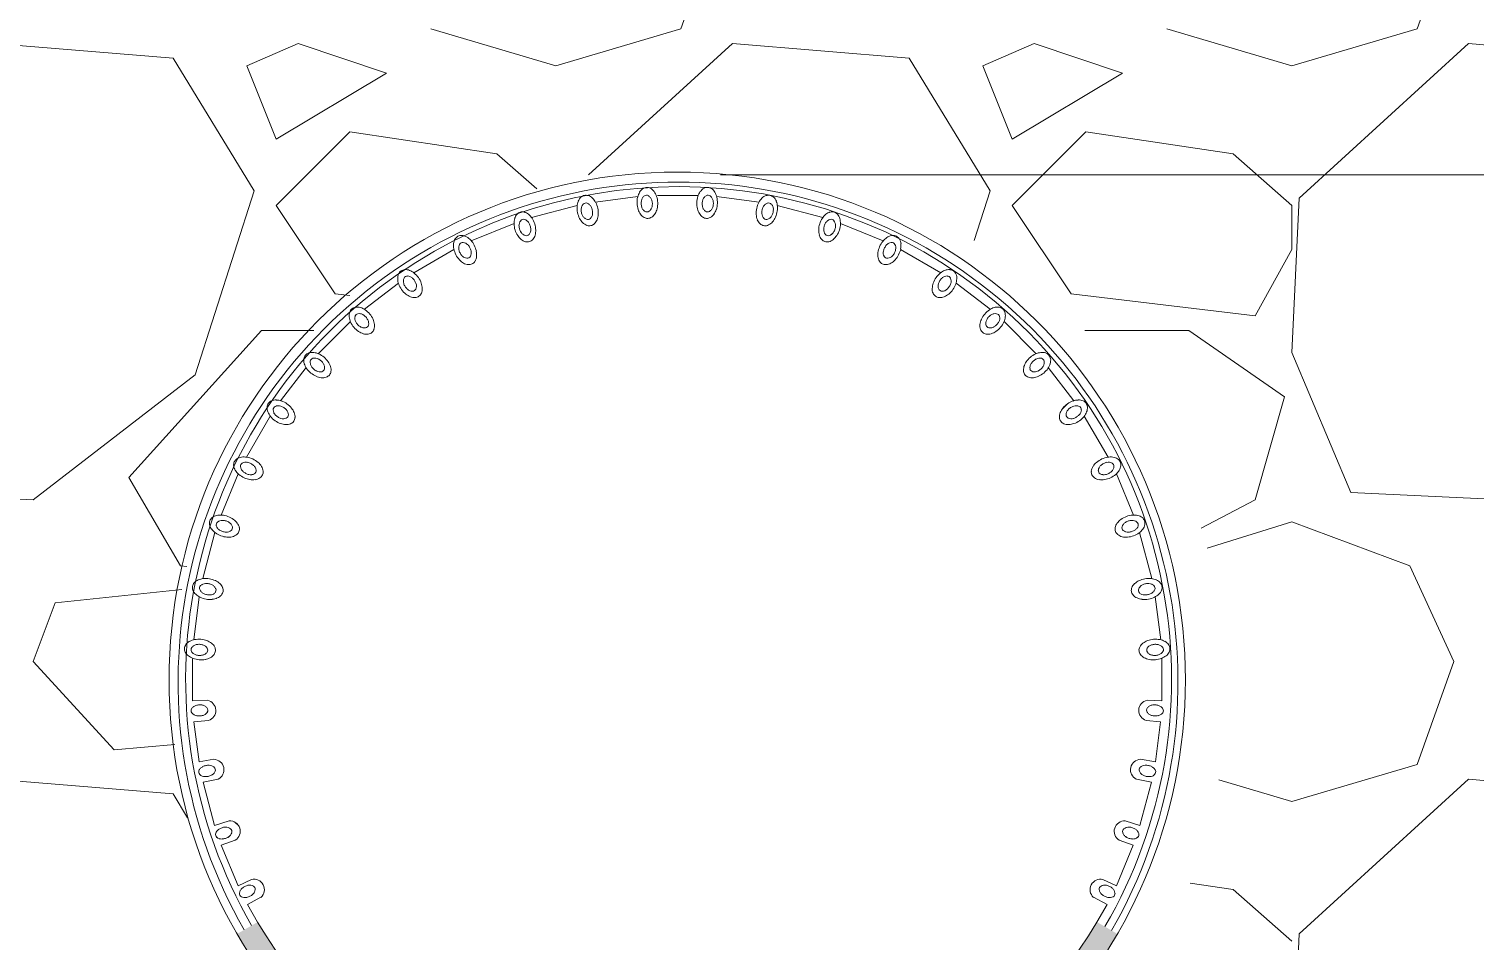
# Model space of a CAD drawing. Header units: millimetres. Extents: x 4229 to 8429, y -1187 to 1783.
# Drawn here: x 6084.1 to 6208.5, y 318.3 to 396.8 of the extents above; entities that cross this region are included whole.
import ezdxf

# ---------------------------------------------------------------- set-up
doc = ezdxf.new("R2010")
doc.units = ezdxf.units.MM

msp = doc.modelspace()

# ---------------------------------------------------------------- hatches: boundary and pattern name
at = {"lineweight": 5}
h = msp.add_hatch(color=256, dxfattribs=at)
h.dxf.hatch_style = 1
h.paths.add_polyline_path([(6103.78, 319.92), (6102.02, 318.9, 0.267949), (6139.88, 297.04), (6139.88, 299.42, -0.264068)])
h.paths.add_polyline_path([(6177.75, 318.9), (6175.99, 319.92, -0.264068), (6139.88, 299.42), (6139.88, 297.04, 0.267949)])

# ---------------------------------------------------------------- linework, layer by layer
at = {"linetype": 'Continuous', "lineweight": 5}
for p, q in [((6140.2, 396.81), (6143.37, 405.67)), ((6203.53, 396.81), (6206.7, 405.67)), ((6118.67, 396.81), (6129.44, 393.64)), ((6129.44, 393.64), (6140.2, 396.81)), ((6182, 396.81), (6192.77, 393.64)), ((6192.77, 393.64), (6203.53, 396.81)), ((6096.51, 394.28), (6081.31, 395.54)), ((6107.27, 395.54), (6102.84, 393.64)), ((6114.87, 393.01), (6107.27, 395.54)), ((6144.64, 395.54), (6132.26, 384.24)), ((6159.84, 394.28), (6144.64, 395.54)), ((6170.6, 395.54), (6166.17, 393.64)), ((6178.2, 393.01), (6170.6, 395.54)), ((6207.97, 395.54), (6193.4, 382.24)), ((6223.17, 394.28), (6207.97, 395.54)), ((6103.47, 382.88), (6096.51, 394.28)), ((6102.84, 393.64), (6105.37, 387.31)), ((6166.8, 382.88), (6159.84, 394.28)), ((6166.17, 393.64), (6168.7, 387.31)), ((6105.37, 387.31), (6114.87, 393.01)), ((6168.7, 387.31), (6178.2, 393.01)), ((6111.71, 387.94), (6105.37, 381.61)), ((6124.37, 386.04), (6111.71, 387.94)), ((6175.04, 387.94), (6168.7, 381.61)), ((6187.7, 386.04), (6175.04, 387.94)), ((6127.8, 383.04), (6124.37, 386.04)), ((6192.77, 381.61), (6187.7, 386.04)), ((6098.41, 367.04), (6103.47, 382.88)), ((6165.43, 378.6), (6166.8, 382.88)), ((6193.4, 382.24), (6192.77, 368.94)), ((6105.37, 381.61), (6110.44, 374.01)), ((6168.7, 381.61), (6173.77, 374.01)), ((6192.77, 377.81), (6192.77, 381.61)), ((6189.6, 372.11), (6192.77, 377.81)), ((6110.44, 374.01), (6111.71, 373.86)), ((6173.77, 374.01), (6189.6, 372.11)), ((6092.71, 358.18), (6104.11, 370.84)), ((6104.11, 370.84), (6108.62, 370.84)), ((6174.94, 370.84), (6183.9, 370.84)), ((6183.9, 370.84), (6192.13, 365.14)), ((6192.77, 368.94), (6197.83, 356.91)), ((6084.47, 356.28), (6098.41, 367.04)), ((6192.13, 365.14), (6189.6, 356.28)), ((6097.14, 350.58), (6092.71, 358.18)), ((6071.18, 356.91), (6084.47, 356.28)), ((6189.6, 356.28), (6184.95, 353.84)), ((6197.83, 356.91), (6211.13, 356.28)), ((6185.47, 352.1), (6192.77, 354.38)), ((6192.77, 354.38), (6202.9, 350.58)), ((6097.68, 350.54), (6097.14, 350.58)), ((6202.9, 350.58), (6206.7, 342.35)), ((6097.25, 348.56), (6086.37, 347.41)), ((6084.47, 342.35), (6086.37, 347.41)), ((6091.44, 334.75), (6084.47, 342.35)), ((6203.53, 333.48), (6206.7, 342.35)), ((6096.65, 335.2), (6091.44, 334.75)), ((6192.77, 330.31), (6203.53, 333.48)), ((6096.51, 330.95), (6081.31, 332.21)), ((6207.97, 332.21), (6193.4, 318.91)), ((6223.17, 330.95), (6207.97, 332.21)), ((6186.49, 332.16), (6192.77, 330.31)), ((6097.76, 328.9), (6096.51, 330.95)), ((6187.7, 322.71), (6184, 323.27)), ((6192.77, 318.28), (6187.7, 322.71)), ((6193.4, 318.91), (6192.77, 305.61))]:
    msp.add_line(p, q, dxfattribs=at)
at = {"lineweight": 5}
for p, q in [((6143.61, 384.25), (6363.91, 384.25)), ((6136.49, 382.39), (6132.84, 381.9)), ((6138.17, 382.46), (6141.68, 382.46)), ((6143.27, 382.39), (6146.92, 381.9)), ((6131.27, 381.6), (6127.35, 380.58)), ((6148.49, 381.6), (6152.41, 380.58)), ((6125.84, 380.07), (6122.16, 378.56)), ((6153.92, 380.07), (6157.6, 378.56)), ((6120.67, 377.81), (6117.22, 375.81)), ((6159.09, 377.81), (6162.55, 375.81)), ((6115.89, 374.92), (6112.97, 372.67)), ((6163.87, 374.92), (6166.8, 372.67)), ((6111.77, 371.61), (6109, 368.85)), ((6168, 371.61), (6170.76, 368.85)), ((6107.96, 367.65), (6105.76, 364.8)), ((6171.8, 367.65), (6174, 364.8)), ((6104.87, 363.48), (6102.81, 359.94)), ((6172.98, 364.05), (6173.47, 364.54)), ((6173.04, 364.11), (6173.03, 364.12)), ((6173.39, 364.46), (6173.38, 364.47)), ((6174.9, 363.48), (6176.96, 359.94)), ((6102.11, 358.51), (6100.63, 354.96)), ((6177.66, 358.51), (6179.13, 354.96)), ((6100.11, 353.45), (6099.07, 349.49)), ((6179.65, 353.45), (6180.7, 349.49)), ((6098.76, 347.92), (6098.28, 344.22)), ((6181, 347.92), (6181.48, 344.22)), ((6098.19, 342.58), (6098.19, 338.95)), ((6181.58, 342.63), (6181.58, 338.95)), ((6098.19, 338.95), (6099.47, 339.01)), ((6181.58, 338.95), (6180.3, 339.01)), ((6098.3, 337.15), (6099.54, 337.26)), ((6181.46, 337.15), (6180.22, 337.26)), ((6098.75, 333.72), (6098.3, 337.15)), ((6181.02, 333.72), (6181.46, 337.15)), ((6098.75, 333.72), (6100.02, 333.94)), ((6181.02, 333.72), (6179.75, 333.94)), ((6099.09, 331.95), (6100.39, 332.23)), ((6180.67, 331.95), (6179.38, 332.23)), ((6100.07, 328.23), (6099.09, 331.95)), ((6179.69, 328.23), (6180.67, 331.95)), ((6100.07, 328.23), (6101.34, 328.63)), ((6102.15, 328.2), (6101.86, 328.5)), ((6179.69, 328.23), (6178.42, 328.63)), ((6100.65, 326.53), (6101.86, 326.97)), ((6102.1, 323.05), (6100.65, 326.53)), ((6177.67, 323.05), (6179.11, 326.53)), ((6179.11, 326.53), (6177.9, 326.97)), ((6102.1, 323.05), (6103.26, 323.59)), ((6177.67, 323.05), (6176.5, 323.59)), ((6102.9, 321.43), (6104.07, 322.05)), ((6103.78, 319.92), (6102.9, 321.43)), ((6176.87, 321.43), (6175.69, 322.05)), ((6175.99, 319.92), (6176.87, 321.43))]:
    msp.add_line(p, q, dxfattribs=at)
at = {"linetype": 'Continuous', "lineweight": 5}
msp.add_circle((6139.88, 340.76), 43.72, dxfattribs=at)
for centre, radius, start, end in [((6139.95, 340.61), 43.01, 330.1305, 209.7835), ((6140, 340.82), 42.41, 329.8617, 209.9828), ((6098.09, 343.44), 0.603, 143.1297, 175.0416), ((6098.09, 343.44), 0.603, 175.0416, 206.9535), ((6098.42, 343.2), 1.02, 118.6716, 143.1297), ((6098.62, 342.83), 1.43, 100.4453, 118.6716), ((6098.73, 342.27), 2, 85.0416, 100.4453), ((6098.73, 342.27), 2, 69.6379, 85.0416), ((6098.92, 342.81), 1.43, 51.4116, 69.6379), ((6099.18, 343.13), 1.02, 26.9535, 51.4116), ((6099.55, 343.32), 0.603, 355.0416, 26.9535), ((6098.46, 343.63), 1.02, 206.9535, 231.4116), ((6098.72, 343.96), 1.43, 231.4116, 249.6379), ((6098.92, 344.49), 2, 249.6379, 265.0416), ((6098.92, 344.49), 2, 265.0416, 280.4453), ((6099.02, 343.93), 1.43, 280.4453, 298.6716), ((6099.22, 343.57), 1.02, 298.6716, 323.1297), ((6099.55, 343.32), 0.603, 323.1297, 355.0416)]:
    msp.add_arc(centre, radius, start, end, dxfattribs=at)
at = {"lineweight": 5}
for centre, radius, start, end in [((6132.69, 381.44), 1.43, 158.4821, 176.7084), ((6132.31, 381.6), 1.02, 134.024, 158.4821), ((6132.02, 381.89), 0.603, 102.1121, 134.024), ((6132.02, 381.89), 0.603, 70.2002, 102.1121), ((6131.88, 381.51), 1.02, 45.7421, 70.2002), ((6131.59, 381.21), 1.43, 27.5158, 45.7421), ((6138.42, 381.87), 2, 166.8671, 182.2709), ((6137.87, 382), 1.43, 148.6408, 166.8671), ((6137.51, 382.22), 1.02, 124.1827, 148.6408), ((6137.86, 381.8), 1.08, 166.9448, 182.3485), ((6137.56, 381.87), 0.773, 148.7185, 166.9448), ((6137.37, 381.98), 0.548, 124.2604, 148.7185), ((6137.28, 382.56), 0.603, 92.2709, 124.1827), ((6137.24, 382.17), 0.326, 92.3485, 124.2604), ((6137.24, 382.17), 0.326, 60.4366, 92.3485), ((6137.28, 382.56), 0.603, 60.359, 92.2709), ((6137.13, 381.97), 0.548, 35.9786, 60.4366), ((6136.95, 381.84), 0.773, 17.7522, 35.9786), ((6137.08, 382.2), 1.02, 35.9009, 60.359), ((6136.66, 381.75), 1.08, 2.3485, 17.7522), ((6136.74, 381.96), 1.43, 17.6746, 35.9009), ((6136.2, 381.78), 2, 2.2709, 17.6746), ((6143.56, 381.78), 2, 162.3254, 177.7291), ((6143.02, 381.96), 1.43, 144.0991, 162.3254), ((6142.69, 382.2), 1.02, 119.641, 144.0991), ((6143.11, 381.75), 1.08, 162.2478, 177.6515), ((6142.81, 381.84), 0.773, 144.0214, 162.2478), ((6142.48, 382.56), 0.603, 87.7291, 119.641), ((6142.63, 381.97), 0.548, 119.5634, 144.0214), ((6142.52, 382.17), 0.326, 87.6515, 119.5634), ((6142.48, 382.56), 0.603, 55.8173, 87.7291), ((6142.52, 382.17), 0.326, 55.7396, 87.6515), ((6142.4, 381.98), 0.548, 31.2815, 55.7396), ((6142.25, 382.22), 1.02, 31.3592, 55.8173), ((6142.21, 381.87), 0.773, 13.0552, 31.2815), ((6141.91, 381.8), 1.08, 357.6515, 13.0552), ((6141.89, 382), 1.43, 13.1329, 31.3592), ((6141.34, 381.87), 2, 357.7291, 13.1329), ((6148.17, 381.21), 1.43, 134.2579, 152.4842), ((6147.88, 381.51), 1.02, 109.7998, 134.2579), ((6147.74, 381.89), 0.603, 77.8879, 109.7998), ((6147.74, 381.89), 0.603, 45.976, 77.8879), ((6147.46, 381.6), 1.02, 21.5179, 45.976), ((6147.07, 381.44), 1.43, 3.2916, 21.5179), ((6126.87, 380.19), 1.02, 139.1748, 163.6329), ((6126.56, 380.46), 0.603, 107.2629, 139.1748), ((6126.56, 380.46), 0.603, 75.351, 107.2629), ((6126.45, 380.06), 1.02, 50.893, 75.351), ((6126.19, 379.74), 1.43, 32.6666, 50.893), ((6133.26, 381.41), 2, 176.7084, 192.1121), ((6133.26, 381.41), 2, 192.1121, 207.5158), ((6132.39, 381.26), 0.773, 158.5914, 176.8177), ((6132.69, 381.24), 1.08, 176.8177, 192.2214), ((6132.69, 381.24), 1.08, 192.2214, 207.6251), ((6132.18, 381.34), 0.548, 134.1333, 158.5914), ((6132.42, 381.1), 0.773, 207.6251, 225.8514), ((6132.02, 381.5), 0.326, 102.2214, 134.1333), ((6132.02, 381.5), 0.326, 70.3095, 102.2214), ((6131.95, 381.29), 0.548, 45.8514, 70.3095), ((6131.79, 381.13), 0.773, 27.6251, 45.8514), ((6131.52, 380.99), 1.08, 12.2214, 27.6251), ((6131.83, 380.97), 0.773, 338.5914, 356.8177), ((6131.52, 380.99), 1.08, 356.8177, 12.2214), ((6131.09, 380.95), 2, 12.1121, 27.5158), ((6131.65, 380.91), 1.43, 338.4821, 356.7084), ((6131.09, 380.95), 2, 356.7084, 12.1121), ((6138.42, 381.87), 2, 182.2709, 197.6746), ((6137.88, 381.7), 1.43, 197.6746, 215.9009), ((6137.54, 381.46), 1.02, 215.9009, 240.359), ((6137.86, 381.8), 1.08, 182.3485, 197.7522), ((6137.56, 381.7), 0.773, 197.7522, 215.9786), ((6137.38, 381.57), 0.548, 215.9786, 240.4366), ((6137.27, 381.38), 0.326, 240.4366, 272.3485), ((6137.27, 381.38), 0.326, 272.3485, 304.2604), ((6137.15, 381.56), 0.548, 304.2604, 328.7185), ((6136.96, 381.68), 0.773, 328.7185, 346.9448), ((6137.11, 381.44), 1.02, 304.1827, 328.6408), ((6136.66, 381.75), 1.08, 346.9448, 2.3485), ((6136.75, 381.65), 1.43, 328.6408, 346.8671), ((6136.2, 381.78), 2, 346.8671, 2.2709), ((6143.56, 381.78), 2, 177.7291, 193.1329), ((6143.01, 381.65), 1.43, 193.1329, 211.3592), ((6142.66, 381.44), 1.02, 211.3592, 235.8173), ((6143.11, 381.75), 1.08, 177.6515, 193.0552), ((6142.81, 381.68), 0.773, 193.0552, 211.2815), ((6142.62, 381.56), 0.548, 211.2815, 235.7396), ((6142.49, 381.38), 0.326, 235.7396, 267.6515), ((6142.49, 381.38), 0.326, 267.6515, 299.5634), ((6142.38, 381.57), 0.548, 299.5634, 324.0214), ((6142.22, 381.46), 1.02, 299.641, 324.0991), ((6142.2, 381.7), 0.773, 324.0214, 342.2478), ((6141.91, 381.8), 1.08, 342.2478, 357.6515), ((6141.88, 381.7), 1.43, 324.0991, 342.3254), ((6141.34, 381.87), 2, 342.3254, 357.7291), ((6148.68, 380.95), 2, 167.8879, 183.2916), ((6148.11, 380.91), 1.43, 183.2916, 201.5179), ((6148.68, 380.95), 2, 152.4842, 167.8879), ((6148.24, 380.99), 1.08, 167.7786, 183.1823), ((6147.94, 380.97), 0.773, 183.1823, 201.4086), ((6148.24, 380.99), 1.08, 152.3749, 167.7786), ((6147.97, 381.13), 0.773, 134.1486, 152.3749), ((6147.82, 381.29), 0.548, 109.6905, 134.1486), ((6147.74, 381.5), 0.326, 77.7786, 109.6905), ((6147.74, 381.5), 0.326, 45.8667, 77.7786), ((6147.34, 381.1), 0.773, 314.1486, 332.3749), ((6147.59, 381.34), 0.548, 21.4086, 45.8667), ((6147.07, 381.24), 1.08, 332.3749, 347.7786), ((6147.38, 381.26), 0.773, 3.1823, 21.4086), ((6147.07, 381.24), 1.08, 347.7786, 3.1823), ((6146.5, 381.41), 2, 332.4842, 347.8879), ((6146.5, 381.41), 2, 347.8879, 3.2916), ((6153.57, 379.74), 1.43, 129.107, 147.3334), ((6153.31, 380.06), 1.02, 104.649, 129.107), ((6153.2, 380.46), 0.603, 72.7371, 104.649), ((6153.2, 380.46), 0.603, 40.8252, 72.7371), ((6152.89, 380.19), 1.02, 16.3671, 40.8252), ((6127.27, 380.08), 1.43, 163.6329, 181.8592), ((6127.84, 380.09), 2, 181.8592, 197.2629), ((6127.84, 380.09), 2, 197.2629, 212.6666), ((6127.04, 379.88), 0.773, 163.656, 181.8823), ((6127.35, 379.89), 1.08, 181.8823, 197.286), ((6126.83, 379.94), 0.548, 139.1979, 163.656), ((6127.35, 379.89), 1.08, 197.286, 212.6898), ((6126.66, 380.09), 0.326, 107.286, 139.1979), ((6126.66, 380.09), 0.326, 75.3742, 107.286), ((6126.6, 379.87), 0.548, 50.9161, 75.3742), ((6126.46, 379.7), 0.773, 32.6898, 50.9161), ((6126.2, 379.53), 1.08, 17.286, 32.6898), ((6126.2, 379.53), 1.08, 1.8823, 17.286), ((6126.51, 379.54), 0.773, 343.656, 1.8823), ((6125.71, 379.43), 2, 17.2629, 32.6666), ((6125.71, 379.43), 2, 1.8592, 17.2629), ((6126.28, 379.45), 1.43, 343.6329, 1.8592), ((6132.75, 381.15), 1.43, 207.5158, 225.7421), ((6132.46, 380.85), 1.02, 225.7421, 250.2002), ((6132.26, 380.94), 0.548, 225.8514, 250.3095), ((6132.19, 380.73), 0.326, 250.3095, 282.2214), ((6132.33, 380.46), 0.603, 250.2002, 282.1121), ((6132.19, 380.73), 0.326, 282.2214, 314.1333), ((6132.03, 380.89), 0.548, 314.1333, 338.5914), ((6132.33, 380.46), 0.603, 282.1121, 314.024), ((6132.04, 380.76), 1.02, 314.024, 338.4821), ((6137.34, 381.1), 0.603, 240.359, 272.2709), ((6137.34, 381.1), 0.603, 272.2709, 304.1827), ((6142.42, 381.1), 0.603, 235.8173, 267.7291), ((6142.42, 381.1), 0.603, 267.7291, 299.641), ((6147.72, 380.76), 1.02, 201.5179, 225.976), ((6147.44, 380.46), 0.603, 225.976, 257.8879), ((6147.73, 380.89), 0.548, 201.4086, 225.8667), ((6147.44, 380.46), 0.603, 257.8879, 289.7998), ((6147.57, 380.73), 0.326, 225.8667, 257.7786), ((6147.57, 380.73), 0.326, 257.7786, 289.6905), ((6147.3, 380.85), 1.02, 289.7998, 314.2579), ((6147.5, 380.94), 0.548, 289.6905, 314.1486), ((6147.01, 381.15), 1.43, 314.2579, 332.4842), ((6154.05, 379.43), 2, 162.7371, 178.1408), ((6153.48, 379.45), 1.43, 178.1408, 196.3671), ((6154.05, 379.43), 2, 147.3334, 162.7371), ((6153.56, 379.53), 1.08, 162.7139, 178.1177), ((6153.26, 379.54), 0.773, 178.1177, 196.344), ((6153.56, 379.53), 1.08, 147.3102, 162.714), ((6153.3, 379.7), 0.773, 129.0839, 147.3102), ((6153.16, 379.87), 0.548, 104.6258, 129.0839), ((6153.11, 380.09), 0.326, 72.714, 104.6258), ((6153.11, 380.09), 0.326, 40.8021, 72.714), ((6152.42, 379.89), 1.08, 327.3102, 342.714), ((6152.94, 379.94), 0.548, 16.344, 40.8021), ((6152.42, 379.89), 1.08, 342.714, 358.1177), ((6152.72, 379.88), 0.773, 358.1177, 16.344), ((6151.93, 380.09), 2, 327.3334, 342.7371), ((6151.93, 380.09), 2, 342.7371, 358.1408), ((6152.49, 380.08), 1.43, 358.1408, 16.3671), ((6122.06, 378.16), 1.43, 173.4741, 191.7004), ((6121.65, 378.21), 1.02, 149.016, 173.4741), ((6121.29, 378.42), 0.603, 117.1042, 149.016), ((6121.29, 378.42), 0.603, 85.1923, 117.1042), ((6121.63, 377.98), 0.548, 149.4549, 173.913), ((6121.44, 378.09), 0.326, 117.5431, 149.4549), ((6121.44, 378.09), 0.326, 85.6312, 117.5431), ((6121.26, 378.01), 1.02, 60.7342, 85.1923), ((6121.42, 377.87), 0.548, 61.1731, 85.6312), ((6121.31, 377.68), 0.773, 42.9468, 61.1731), ((6121.06, 377.65), 1.43, 42.5079, 60.7342), ((6120.64, 377.27), 2, 27.1042, 42.5079), ((6127.36, 379.79), 1.43, 212.6666, 230.893), ((6127.09, 379.72), 0.773, 212.6898, 230.9161), ((6127.1, 379.47), 1.02, 230.893, 255.351), ((6126.95, 379.55), 0.548, 230.9161, 255.3742), ((6126.89, 379.33), 0.326, 255.3742, 287.286), ((6126.99, 379.07), 0.603, 255.351, 287.2629), ((6126.89, 379.33), 0.326, 287.286, 319.1979), ((6126.72, 379.48), 0.548, 319.1979, 343.656), ((6126.99, 379.07), 0.603, 287.2629, 319.1748), ((6126.68, 379.34), 1.02, 319.1748, 343.6329), ((6153.08, 379.34), 1.02, 196.3671, 220.8252), ((6152.77, 379.07), 0.603, 220.8252, 252.7371), ((6153.04, 379.48), 0.548, 196.344, 220.8021), ((6152.77, 379.07), 0.603, 252.7371, 284.649), ((6152.87, 379.33), 0.326, 220.8021, 252.714), ((6152.87, 379.33), 0.326, 252.714, 284.6258), ((6152.67, 379.47), 1.02, 284.649, 309.107), ((6152.82, 379.55), 0.548, 284.6258, 309.0839), ((6152.67, 379.72), 0.773, 309.0839, 327.3102), ((6152.4, 379.79), 1.43, 309.107, 327.3334), ((6159.13, 377.27), 2, 137.4921, 152.8958), ((6158.71, 377.65), 1.43, 119.2658, 137.4921), ((6158.45, 377.68), 0.773, 118.8269, 137.0532), ((6158.5, 378.01), 1.02, 94.8077, 119.2658), ((6158.34, 377.87), 0.548, 94.3688, 118.8269), ((6158.33, 378.09), 0.326, 62.4569, 94.3688), ((6158.47, 378.42), 0.603, 62.8958, 94.8077), ((6158.33, 378.09), 0.326, 30.5451, 62.4569), ((6158.14, 377.98), 0.548, 6.087, 30.5451), ((6158.47, 378.42), 0.603, 30.984, 62.8958), ((6158.12, 378.21), 1.02, 6.5259, 30.984), ((6157.7, 378.16), 1.43, 348.2996, 6.5259), ((6122.62, 378.28), 2, 191.7004, 207.1042), ((6122.62, 378.28), 2, 207.1042, 222.5079), ((6121.85, 377.96), 0.773, 173.913, 192.1393), ((6122.15, 378.02), 1.08, 192.1393, 207.5431), ((6122.15, 378.02), 1.08, 207.5431, 222.9468), ((6121.93, 377.81), 0.773, 222.9468, 241.1731), ((6121.82, 377.62), 0.548, 241.1731, 265.6312), ((6121.8, 377.39), 0.326, 265.6312, 297.5431), ((6121.09, 377.47), 1.08, 27.5431, 42.9468), ((6121.8, 377.39), 0.326, 297.5431, 329.4549), ((6121.09, 377.47), 1.08, 12.1393, 27.5431), ((6121.61, 377.51), 0.548, 329.4549, 353.913), ((6121.39, 377.53), 0.773, 353.913, 12.1393), ((6120.64, 377.27), 2, 11.7004, 27.1042), ((6121.61, 377.33), 1.02, 329.016, 353.4741), ((6121.19, 377.38), 1.43, 353.4741, 11.7004), ((6158.57, 377.38), 1.43, 168.2996, 186.5259), ((6158.16, 377.33), 1.02, 186.5259, 210.984), ((6159.13, 377.27), 2, 152.8958, 168.2996), ((6158.38, 377.53), 0.773, 167.8607, 186.087), ((6158.15, 377.51), 0.548, 186.087, 210.5451), ((6158.68, 377.47), 1.08, 152.4569, 167.8607), ((6157.96, 377.39), 0.326, 210.5451, 242.4569), ((6158.68, 377.47), 1.08, 137.0532, 152.4569), ((6157.96, 377.39), 0.326, 242.4569, 274.3688), ((6157.95, 377.62), 0.548, 274.3688, 298.8269), ((6157.84, 377.81), 0.773, 298.8269, 317.0532), ((6157.61, 378.02), 1.08, 317.0532, 332.4569), ((6157.61, 378.02), 1.08, 332.4569, 347.8607), ((6157.15, 378.28), 2, 317.4921, 332.8958), ((6157.91, 377.96), 0.773, 347.8607, 6.087), ((6157.15, 378.28), 2, 332.8958, 348.2996), ((6116.47, 375.48), 0.603, 125.2888, 157.2007), ((6116.47, 375.48), 0.603, 93.3769, 125.2888), ((6116.49, 375.07), 1.02, 68.9188, 93.3769), ((6116.34, 374.68), 1.43, 50.6925, 68.9188), ((6115.98, 374.24), 2, 35.2888, 50.6925), ((6122.2, 377.89), 1.43, 222.5079, 240.7342), ((6121.99, 377.53), 1.02, 240.7342, 265.1923), ((6121.96, 377.12), 0.603, 265.1923, 297.1042), ((6121.96, 377.12), 0.603, 297.1042, 329.016), ((6157.8, 377.12), 0.603, 210.984, 242.8958), ((6157.8, 377.12), 0.603, 242.8958, 274.8077), ((6157.77, 377.53), 1.02, 274.8077, 299.2658), ((6157.57, 377.89), 1.43, 299.2658, 317.4921), ((6163.78, 374.24), 2, 129.3075, 144.7112), ((6163.42, 374.68), 1.43, 111.0812, 129.3075), ((6163.27, 375.07), 1.02, 86.6231, 111.0812), ((6163.3, 375.48), 0.603, 54.7112, 86.6231), ((6163.3, 375.48), 0.603, 22.7993, 54.7112), ((6116.85, 375.32), 1.02, 157.2007, 181.6587), ((6117.26, 375.33), 1.43, 181.6587, 199.885), ((6117.8, 375.52), 2, 199.885, 215.2888), ((6116.87, 375.12), 0.548, 154.6531, 179.1112), ((6117.09, 375.12), 0.773, 179.1112, 197.3375), ((6117.38, 375.21), 1.08, 197.3375, 212.7412), ((6116.67, 375.21), 0.326, 122.7412, 154.6531), ((6117.38, 375.21), 1.08, 212.7412, 228.1449), ((6116.67, 375.21), 0.326, 90.8293, 122.7412), ((6116.67, 374.99), 0.548, 66.3712, 90.8293), ((6116.58, 374.79), 0.773, 48.1449, 66.3712), ((6116.37, 374.56), 1.08, 32.7412, 48.1449), ((6116.37, 374.56), 1.08, 17.3375, 32.7412), ((6116.89, 374.65), 0.548, 334.6531, 359.1112), ((6116.67, 374.65), 0.773, 359.1112, 17.3375), ((6115.98, 374.24), 2, 19.885, 35.2888), ((6116.51, 374.43), 1.43, 1.6587, 19.885), ((6163.25, 374.43), 1.43, 160.115, 178.3413), ((6163.78, 374.24), 2, 144.7112, 160.115), ((6163.1, 374.65), 0.773, 162.6625, 180.8888), ((6162.87, 374.65), 0.548, 180.8888, 205.3469), ((6163.39, 374.56), 1.08, 147.2588, 162.6625), ((6163.39, 374.56), 1.08, 131.8551, 147.2588), ((6163.18, 374.79), 0.773, 113.6288, 131.8551), ((6163.09, 374.99), 0.548, 89.1707, 113.6288), ((6163.1, 375.21), 0.326, 57.2588, 89.1707), ((6162.38, 375.21), 1.08, 311.8551, 327.2588), ((6163.1, 375.21), 0.326, 25.3469, 57.2588), ((6162.38, 375.21), 1.08, 327.2588, 342.6625), ((6162.9, 375.12), 0.548, 0.8888, 25.3469), ((6162.67, 375.12), 0.773, 342.6625, 0.8888), ((6161.97, 375.52), 2, 324.7112, 340.115), ((6162.92, 375.32), 1.02, 358.3413, 22.7993), ((6162.5, 375.33), 1.43, 340.115, 358.3413), ((6117.8, 375.52), 2, 215.2888, 230.6925), ((6117.44, 375.09), 1.43, 230.6925, 248.9188), ((6117.18, 374.98), 0.773, 228.1449, 246.3712), ((6117.09, 374.77), 0.548, 246.3712, 270.8293), ((6117.29, 374.7), 1.02, 248.9188, 273.3769), ((6117.09, 374.55), 0.326, 270.8293, 302.7412), ((6117.09, 374.55), 0.326, 302.7412, 334.6531), ((6117.31, 374.29), 0.603, 273.3769, 305.2888), ((6117.31, 374.29), 0.603, 305.2888, 337.2007), ((6116.93, 374.45), 1.02, 337.2007, 1.6587), ((6162.83, 374.45), 1.02, 178.3413, 202.7993), ((6162.45, 374.29), 0.603, 202.7993, 234.7112), ((6162.45, 374.29), 0.603, 234.7112, 266.6231), ((6162.67, 374.55), 0.326, 205.3469, 237.2588), ((6162.48, 374.7), 1.02, 266.6231, 291.0812), ((6162.67, 374.55), 0.326, 237.2588, 269.1707), ((6162.67, 374.77), 0.548, 269.1707, 293.6288), ((6162.33, 375.09), 1.43, 291.0812, 309.3075), ((6162.58, 374.98), 0.773, 293.6288, 311.8551), ((6161.97, 375.52), 2, 309.3075, 324.7112), ((6112.67, 372.12), 1.02, 161.8618, 186.3199), ((6113.08, 372.17), 1.43, 186.3199, 204.5462), ((6112.28, 372.25), 0.603, 129.9499, 161.8618), ((6112.28, 372.25), 0.603, 98.038, 129.9499), ((6112.69, 371.91), 0.548, 164.3573, 188.8154), ((6112.47, 371.97), 0.326, 132.4454, 164.3573), ((6112.34, 371.84), 1.02, 73.5799, 98.038), ((6112.47, 371.97), 0.326, 100.5335, 132.4454), ((6112.51, 371.75), 0.548, 76.0754, 100.5335), ((6112.22, 371.45), 1.43, 55.3536, 73.5799), ((6112.46, 371.54), 0.773, 57.8491, 76.0754), ((6112.29, 371.28), 1.08, 42.4454, 57.8491), ((6111.9, 370.98), 2, 39.9499, 55.3536), ((6111.9, 370.98), 2, 24.5462, 39.9499), ((6167.87, 370.98), 2, 140.0501, 155.4538), ((6167.87, 370.98), 2, 124.6464, 140.0501), ((6167.47, 371.28), 1.08, 122.1509, 137.5546), ((6167.55, 371.45), 1.43, 106.4201, 124.6464), ((6167.31, 371.54), 0.773, 103.9246, 122.1509), ((6167.25, 371.75), 0.548, 79.4665, 103.9246), ((6167.43, 371.84), 1.02, 81.962, 106.4201), ((6167.29, 371.97), 0.326, 47.5546, 79.4665), ((6167.29, 371.97), 0.326, 15.6427, 47.5546), ((6167.49, 372.25), 0.603, 50.0501, 81.962), ((6167.08, 371.91), 0.548, 351.1846, 15.6427), ((6167.49, 372.25), 0.603, 18.1382, 50.0501), ((6166.68, 372.17), 1.43, 335.4538, 353.6801), ((6167.09, 372.12), 1.02, 353.6801, 18.1382), ((6113.6, 372.41), 2, 204.5462, 219.9499), ((6113.6, 372.41), 2, 219.9499, 235.3536), ((6112.91, 371.95), 0.773, 188.8154, 207.0417), ((6113.18, 372.09), 1.08, 207.0417, 222.4454), ((6113.18, 372.09), 1.08, 222.4454, 237.8491), ((6113.02, 371.83), 0.773, 237.8491, 256.0754), ((6112.96, 371.61), 0.548, 256.0754, 280.5335), ((6113, 371.39), 0.326, 280.5335, 312.4454), ((6112.29, 371.28), 1.08, 27.0417, 42.4454), ((6113, 371.39), 0.326, 312.4454, 344.3573), ((6112.57, 371.42), 0.773, 8.8154, 27.0417), ((6112.79, 371.45), 0.548, 344.3573, 8.8154), ((6113.22, 371.13), 0.603, 309.9499, 341.8618), ((6112.41, 371.21), 1.43, 6.3199, 24.5462), ((6112.82, 371.26), 1.02, 341.8618, 6.3199), ((6166.94, 371.26), 1.02, 173.6801, 198.1382), ((6167.35, 371.21), 1.43, 155.4538, 173.6801), ((6166.55, 371.13), 0.603, 198.1382, 230.0501), ((6167.2, 371.42), 0.773, 152.9583, 171.1846), ((6166.97, 371.45), 0.548, 171.1846, 195.6427), ((6166.76, 371.39), 0.326, 195.6427, 227.5546), ((6167.47, 371.28), 1.08, 137.5546, 152.9583), ((6166.76, 371.39), 0.326, 227.5546, 259.4665), ((6166.8, 371.61), 0.548, 259.4665, 283.9246), ((6166.75, 371.83), 0.773, 283.9246, 302.1509), ((6166.58, 372.09), 1.08, 302.1509, 317.5546), ((6166.16, 372.41), 2, 304.6464, 320.0501), ((6166.58, 372.09), 1.08, 317.5546, 332.9583), ((6166.86, 371.95), 0.773, 332.9583, 351.1846), ((6166.16, 372.41), 2, 320.0501, 335.4538), ((6113.28, 371.94), 1.43, 235.3536, 253.5799), ((6113.16, 371.54), 1.02, 253.5799, 278.038), ((6113.22, 371.13), 0.603, 278.038, 309.9499), ((6166.55, 371.13), 0.603, 230.0501, 261.962), ((6166.6, 371.54), 1.02, 261.962, 286.4201), ((6166.49, 371.94), 1.43, 286.4201, 304.6464), ((6108.77, 368.28), 1.02, 172.0238, 196.4819), ((6108.36, 368.33), 0.603, 140.112, 172.0238), ((6108.36, 368.33), 0.603, 108.2001, 140.112), ((6108.49, 367.94), 1.02, 83.742, 108.2001), ((6108.63, 368.14), 0.326, 137.6435, 169.5554), ((6108.63, 368.14), 0.326, 105.7316, 137.6435), ((6108.69, 367.93), 0.548, 81.2736, 105.7316), ((6108.45, 367.53), 1.43, 65.5157, 83.742), ((6108.66, 367.7), 0.773, 63.0473, 81.2736), ((6108.52, 367.43), 1.08, 47.6435, 63.0473), ((6108.21, 367.01), 2, 50.112, 65.5157), ((6108.21, 367.01), 2, 34.7082, 50.112), ((6171.55, 367.01), 2, 129.888, 145.2918), ((6171.55, 367.01), 2, 114.4843, 129.888), ((6171.25, 367.43), 1.08, 116.9527, 132.3565), ((6171.32, 367.53), 1.43, 96.258, 114.4843), ((6171.11, 367.7), 0.773, 98.7264, 116.9527), ((6171.07, 367.93), 0.548, 74.2684, 98.7264), ((6171.27, 367.94), 1.02, 71.7999, 96.258), ((6171.13, 368.14), 0.326, 42.3565, 74.2684), ((6171.13, 368.14), 0.326, 10.4446, 42.3565), ((6171.4, 368.33), 0.603, 39.888, 71.7999), ((6171.4, 368.33), 0.603, 7.9762, 39.888), ((6170.99, 368.28), 1.02, 343.5181, 7.9762), ((6109.17, 368.39), 1.43, 196.4819, 214.7082), ((6109.64, 368.72), 2, 214.7082, 230.112), ((6108.85, 368.1), 0.548, 169.5554, 194.0135), ((6109.07, 368.16), 0.773, 194.0135, 212.2398), ((6109.64, 368.72), 2, 230.112, 245.5157), ((6109.33, 368.32), 1.08, 212.2398, 227.6435), ((6109.33, 368.32), 1.08, 227.6435, 243.0473), ((6109.19, 368.05), 0.773, 243.0473, 261.2736), ((6109.15, 367.82), 0.548, 261.2736, 285.7316), ((6108.52, 367.43), 1.08, 32.2398, 47.6435), ((6109.21, 367.61), 0.326, 285.7316, 317.6435), ((6108.78, 367.6), 0.773, 14.0135, 32.2398), ((6109.21, 367.61), 0.326, 317.6435, 349.5554), ((6109, 367.65), 0.548, 349.5554, 14.0135), ((6108.68, 367.33), 1.43, 16.4819, 34.7082), ((6109.49, 367.4), 0.603, 320.112, 352.0238), ((6109.08, 367.45), 1.02, 352.0238, 16.4819), ((6170.69, 367.45), 1.02, 163.5181, 187.9762), ((6170.28, 367.4), 0.603, 187.9762, 219.888), ((6171.08, 367.33), 1.43, 145.2918, 163.5181), ((6170.77, 367.65), 0.548, 165.9865, 190.4446), ((6170.55, 367.61), 0.326, 190.4446, 222.3565), ((6170.99, 367.6), 0.773, 147.7602, 165.9865), ((6170.55, 367.61), 0.326, 222.3565, 254.2684), ((6171.25, 367.43), 1.08, 132.3565, 147.7602), ((6170.61, 367.82), 0.548, 254.2684, 278.7264), ((6170.58, 368.05), 0.773, 278.7264, 296.9527), ((6170.44, 368.32), 1.08, 296.9527, 312.3565), ((6170.13, 368.72), 2, 294.4843, 309.888), ((6170.44, 368.32), 1.08, 312.3565, 327.7602), ((6170.7, 368.16), 0.773, 327.7602, 345.9865), ((6170.13, 368.72), 2, 309.888, 325.2918), ((6170.91, 368.1), 0.548, 345.9865, 10.4446), ((6170.59, 368.39), 1.43, 325.2918, 343.5181), ((6109.4, 368.2), 1.43, 245.5157, 263.742), ((6109.36, 367.79), 1.02, 263.742, 288.2001), ((6109.49, 367.4), 0.603, 288.2001, 320.112), ((6170.28, 367.4), 0.603, 219.888, 251.7999), ((6170.41, 367.79), 1.02, 251.7999, 276.258), ((6170.36, 368.2), 1.43, 276.258, 294.4843), ((6105.2, 364.23), 0.603, 144.6335, 176.5454), ((6105.2, 364.23), 0.603, 112.7216, 144.6335), ((6105.36, 363.85), 1.02, 88.2636, 112.7216), ((6105.34, 363.43), 1.43, 70.0373, 88.2636), ((6105.15, 362.9), 2, 54.6335, 70.0373), ((6174.61, 362.9), 2, 109.9627, 125.3665), ((6174.42, 363.43), 1.43, 91.7364, 109.9627), ((6174.41, 363.85), 1.02, 67.2784, 91.7364), ((6174.57, 364.23), 0.603, 35.3665, 67.2784), ((6174.57, 364.23), 0.603, 3.4546, 35.3665), ((6105.61, 364.2), 1.02, 176.5454, 201.0035), ((6106, 364.35), 1.43, 201.0035, 219.2298), ((6106.44, 364.71), 2, 219.2298, 234.6335), ((6105.44, 364.02), 0.326, 147.2981, 179.21), ((6105.67, 364.01), 0.548, 179.21, 203.6681), ((6105.87, 364.1), 0.773, 203.6681, 221.8944), ((6105.44, 364.02), 0.326, 115.3862, 147.2981), ((6105.54, 363.82), 0.548, 90.9281, 115.3862), ((6106.1, 364.31), 1.08, 221.8944, 237.2981), ((6106.1, 364.31), 1.08, 237.2981, 252.7018), ((6105.54, 363.59), 0.773, 72.7018, 90.9281), ((6105.45, 363.3), 1.08, 57.2981, 72.7018), ((6105.45, 363.3), 1.08, 41.8944, 57.2981), ((6105.68, 363.5), 0.773, 23.6681, 41.8944), ((6106.11, 363.59), 0.326, 295.3862, 327.2981), ((6105.15, 362.9), 2, 39.2298, 54.6335), ((6106.11, 363.59), 0.326, 327.2981, 359.21), ((6105.88, 363.59), 0.548, 359.21, 23.6681), ((6105.59, 363.26), 1.43, 21.0035, 39.2298), ((6106.39, 363.38), 0.603, 324.6335, 356.5454), ((6105.98, 363.41), 1.02, 356.5454, 21.0035), ((6173.78, 363.41), 1.02, 158.9965, 183.4546), ((6173.37, 363.38), 0.603, 183.4546, 215.3665), ((6174.17, 363.26), 1.43, 140.7702, 158.9965), ((6174.61, 362.9), 2, 125.3665, 140.7702), ((6173.88, 363.59), 0.548, 156.3319, 180.79), ((6173.66, 363.59), 0.326, 180.79, 212.7019), ((6174.08, 363.5), 0.773, 138.1056, 156.3319), ((6173.66, 363.59), 0.326, 212.7019, 244.6138), ((6174.31, 363.3), 1.08, 122.7019, 138.1056), ((6174.31, 363.3), 1.08, 107.2982, 122.7019), ((6173.66, 364.31), 1.08, 287.2982, 302.7019), ((6174.22, 363.59), 0.773, 89.0719, 107.2982), ((6174.22, 363.82), 0.548, 64.6138, 89.0719), ((6173.66, 364.31), 1.08, 302.7019, 318.1056), ((6174.32, 364.02), 0.326, 32.7019, 64.6138), ((6173.89, 364.1), 0.773, 318.1056, 336.3319), ((6173.33, 364.71), 2, 305.3665, 320.7702), ((6174.32, 364.02), 0.326, 0.79, 32.7019), ((6174.1, 364.01), 0.548, 336.3319, 0.79), ((6173.77, 364.35), 1.43, 320.7702, 338.9965), ((6174.15, 364.2), 1.02, 338.9965, 3.4546), ((6106.44, 364.71), 2, 234.6335, 250.0373), ((6106.24, 364.18), 1.43, 250.0373, 268.2636), ((6106.01, 364.02), 0.773, 252.7018, 270.9281), ((6106.01, 363.79), 0.548, 270.9281, 295.3862), ((6106.23, 363.76), 1.02, 268.2636, 292.7216), ((6106.39, 363.38), 0.603, 292.7216, 324.6335), ((6173.37, 363.38), 0.603, 215.3665, 247.2784), ((6173.53, 363.76), 1.02, 247.2784, 271.7364), ((6173.75, 363.79), 0.548, 244.6138, 269.0719), ((6173.52, 364.18), 1.43, 271.7364, 289.9627), ((6173.76, 364.02), 0.773, 269.0719, 287.2982), ((6173.33, 364.71), 2, 289.9627, 305.3665), ((6102.32, 359.28), 0.603, 123.1312, 155.0431), ((6102.55, 358.94), 1.02, 98.6732, 123.1312), ((6102.61, 358.53), 1.43, 80.4469, 98.6732), ((6102.52, 357.97), 2, 65.0431, 80.4469), ((6102.52, 357.97), 2, 49.6394, 65.0431), ((6177.25, 357.97), 2, 114.9569, 130.3606), ((6177.25, 357.97), 2, 99.5531, 114.9569), ((6177.15, 358.53), 1.43, 81.3268, 99.5531), ((6177.21, 358.94), 1.02, 56.8688, 81.3268), ((6177.44, 359.28), 0.603, 24.9569, 56.8688), ((6102.32, 359.28), 0.603, 155.0431, 186.955), ((6102.73, 359.33), 1.02, 186.955, 211.4131), ((6103.09, 359.55), 1.43, 211.4131, 229.6394), ((6103.46, 359.98), 2, 229.6394, 245.0431), ((6102.63, 359.15), 0.326, 152.4962, 184.4081), ((6102.85, 359.17), 0.548, 184.4081, 208.8662), ((6102.63, 359.15), 0.326, 120.5843, 152.4962), ((6103.05, 359.28), 0.773, 208.8662, 227.0925), ((6102.74, 358.96), 0.548, 96.1263, 120.5843), ((6103.26, 359.5), 1.08, 227.0925, 242.4962), ((6102.77, 358.74), 0.773, 77.9, 96.1263), ((6103.26, 359.5), 1.08, 242.4962, 257.9), ((6102.7, 358.44), 1.08, 62.4962, 77.9), ((6103.19, 359.2), 0.773, 257.9, 276.1263), ((6102.7, 358.44), 1.08, 47.0925, 62.4962), ((6103.22, 358.98), 0.548, 276.1263, 300.5843), ((6102.91, 358.66), 0.773, 28.8662, 47.0925), ((6103.33, 358.79), 0.326, 300.5843, 332.4962), ((6103.11, 358.77), 0.548, 4.4081, 28.8662), ((6103.33, 358.79), 0.326, 332.4962, 4.4081), ((6102.89, 358.4), 1.43, 31.4131, 49.6394), ((6103.65, 358.66), 0.603, 303.1312, 335.0431), ((6103.24, 358.61), 1.02, 6.955, 31.4131), ((6103.65, 358.66), 0.603, 335.0431, 6.955), ((6176.11, 358.66), 0.603, 173.045, 204.9569), ((6176.52, 358.61), 1.02, 148.5869, 173.045), ((6176.11, 358.66), 0.603, 204.9569, 236.8688), ((6176.88, 358.4), 1.43, 130.3606, 148.5869), ((6176.66, 358.77), 0.548, 151.1338, 175.5919), ((6176.43, 358.79), 0.326, 175.5919, 207.5038), ((6176.43, 358.79), 0.326, 207.5038, 239.4157), ((6176.85, 358.66), 0.773, 132.9075, 151.1338), ((6176.55, 358.98), 0.548, 239.4157, 263.8737), ((6177.06, 358.44), 1.08, 117.5038, 132.9075), ((6176.57, 359.2), 0.773, 263.8737, 282.1), ((6177.06, 358.44), 1.08, 102.1, 117.5038), ((6176.51, 359.5), 1.08, 282.1, 297.5038), ((6177, 358.74), 0.773, 83.8737, 102.1), ((6176.51, 359.5), 1.08, 297.5038, 312.9075), ((6177.02, 358.96), 0.548, 59.4157, 83.8737), ((6176.31, 359.98), 2, 294.9569, 310.3606), ((6176.72, 359.28), 0.773, 312.9075, 331.1338), ((6177.13, 359.15), 0.326, 27.5038, 59.4157), ((6176.91, 359.17), 0.548, 331.1338, 355.5919), ((6177.13, 359.15), 0.326, 355.5919, 27.5038), ((6176.68, 359.55), 1.43, 310.3606, 328.5869), ((6177.03, 359.33), 1.02, 328.5869, 353.045), ((6177.44, 359.28), 0.603, 353.045, 24.9569), ((6103.46, 359.98), 2, 245.0431, 260.4469), ((6103.36, 359.42), 1.43, 260.4469, 278.6732), ((6103.42, 359.01), 1.02, 278.6732, 303.1312), ((6176.34, 359.01), 1.02, 236.8688, 261.3268), ((6176.4, 359.42), 1.43, 261.3268, 279.5531), ((6176.31, 359.98), 2, 279.5531, 294.9569), ((6100.24, 354.26), 0.603, 128.0039, 159.9158), ((6100.49, 353.93), 1.02, 103.5459, 128.0039), ((6100.59, 353.53), 1.43, 85.3196, 103.5459), ((6100.54, 352.96), 2, 69.9158, 85.3196), ((6100.54, 352.96), 2, 54.5121, 69.9158), ((6179.22, 352.96), 2, 110.0842, 125.4879), ((6179.22, 352.96), 2, 94.6804, 110.0842), ((6179.17, 353.53), 1.43, 76.4541, 94.6804), ((6179.27, 353.93), 1.02, 51.9961, 76.4541), ((6179.52, 354.26), 0.603, 20.0842, 51.9961), ((6100.24, 354.26), 0.603, 159.9158, 191.8277), ((6100.64, 354.34), 1.02, 191.8277, 216.2858), ((6100.98, 354.59), 1.43, 216.2858, 234.5121), ((6101.31, 355.05), 2, 234.5121, 249.9158), ((6100.54, 354.11), 0.326, 162.4929, 194.4048), ((6100.54, 354.11), 0.326, 130.5811, 162.4929), ((6100.76, 354.17), 0.548, 194.4048, 218.8629), ((6100.69, 353.94), 0.548, 106.123, 130.5811), ((6100.93, 354.31), 0.773, 218.8629, 237.0892), ((6101.1, 354.57), 1.08, 237.0892, 252.4929), ((6100.75, 353.73), 0.773, 87.8967, 106.123), ((6101.1, 354.57), 1.08, 252.4929, 267.8967), ((6100.74, 353.42), 1.08, 72.4929, 87.8967), ((6100.74, 353.42), 1.08, 57.0892, 72.4929), ((6101.09, 354.26), 0.773, 267.8967, 286.123), ((6101.15, 354.04), 0.548, 286.123, 310.5811), ((6100.9, 353.68), 0.773, 38.8629, 57.0892), ((6101.08, 353.82), 0.548, 14.4048, 38.8629), ((6101.29, 353.87), 0.326, 310.5811, 342.4929), ((6101.29, 353.87), 0.326, 342.4929, 14.4048), ((6100.87, 353.42), 1.43, 36.2858, 54.5121), ((6101.61, 353.75), 0.603, 308.0039, 339.9158), ((6101.21, 353.67), 1.02, 11.8277, 36.2858), ((6101.61, 353.75), 0.603, 339.9158, 11.8277), ((6178.15, 353.75), 0.603, 168.1723, 200.0842), ((6178.55, 353.67), 1.02, 143.7142, 168.1723), ((6178.15, 353.75), 0.603, 200.0842, 231.9961), ((6178.89, 353.42), 1.43, 125.4879, 143.7142), ((6178.47, 353.87), 0.326, 165.5952, 197.5071), ((6178.69, 353.82), 0.548, 141.1371, 165.5952), ((6178.47, 353.87), 0.326, 197.5071, 229.4189), ((6178.86, 353.68), 0.773, 122.9108, 141.1371), ((6178.61, 354.04), 0.548, 229.4189, 253.877), ((6179.03, 353.42), 1.08, 107.5071, 122.9108), ((6178.68, 354.26), 0.773, 253.877, 272.1033), ((6179.03, 353.42), 1.08, 92.1033, 107.5071), ((6178.67, 354.57), 1.08, 272.1033, 287.5071), ((6179.02, 353.73), 0.773, 73.877, 92.1033), ((6178.67, 354.57), 1.08, 287.5071, 302.9108), ((6178.46, 355.05), 2, 290.0842, 305.4879), ((6179.08, 353.94), 0.548, 49.4189, 73.877), ((6178.83, 354.31), 0.773, 302.9108, 321.1371), ((6179.22, 354.11), 0.326, 17.5071, 49.4189), ((6179.01, 354.17), 0.548, 321.1371, 345.5952), ((6179.22, 354.11), 0.326, 345.5952, 17.5071), ((6178.78, 354.59), 1.43, 305.4879, 323.7142), ((6179.12, 354.34), 1.02, 323.7142, 348.1723), ((6179.52, 354.26), 0.603, 348.1723, 20.0842), ((6101.31, 355.05), 2, 249.9158, 265.3196), ((6101.26, 354.48), 1.43, 265.3196, 283.5459), ((6101.36, 354.08), 1.02, 283.5459, 308.0039), ((6178.4, 354.08), 1.02, 231.9961, 256.4541), ((6178.5, 354.48), 1.43, 256.4541, 274.6804), ((6178.46, 355.05), 2, 274.6804, 290.0842), ((6098.77, 348.72), 0.603, 170.334, 202.2459), ((6098.77, 348.72), 0.603, 138.4221, 170.334), ((6099.15, 348.88), 1.02, 202.2459, 226.7039), ((6099.08, 348.45), 1.02, 113.964, 138.4221), ((6099.25, 348.07), 1.43, 95.7377, 113.964), ((6099.11, 348.66), 0.326, 167.7293, 199.6412), ((6099.11, 348.66), 0.326, 135.8174, 167.7293), ((6099.32, 348.73), 0.548, 199.6412, 224.0992), ((6099.27, 348.5), 0.548, 111.3593, 135.8174), ((6099.35, 348.29), 0.773, 93.133, 111.3593), ((6099.3, 347.5), 2, 80.334, 95.7377), ((6099.36, 347.99), 1.08, 77.7293, 93.133), ((6099.36, 347.99), 1.08, 62.3255, 77.7293), ((6099.3, 347.5), 2, 64.9302, 80.334), ((6099.51, 348.26), 0.773, 44.0992, 62.3255), ((6099.67, 348.41), 0.548, 19.6412, 44.0992), ((6099.88, 348.49), 0.326, 315.8174, 347.7293), ((6099.54, 348.02), 1.43, 46.7039, 64.9302), ((6099.88, 348.49), 0.326, 347.7293, 19.6412), ((6099.83, 348.32), 1.02, 22.2459, 46.7039), ((6100.21, 348.48), 0.603, 318.4221, 350.334), ((6100.21, 348.48), 0.603, 350.334, 22.2459), ((6179.55, 348.48), 0.603, 157.7541, 189.666), ((6179.55, 348.48), 0.603, 189.666, 221.5779), ((6179.93, 348.32), 1.02, 133.2961, 157.7541), ((6180.22, 348.02), 1.43, 115.0698, 133.2961), ((6179.89, 348.49), 0.326, 160.3588, 192.2707), ((6179.89, 348.49), 0.326, 192.2707, 224.1826), ((6180.1, 348.41), 0.548, 135.9008, 160.3588), ((6180.46, 347.5), 2, 99.666, 115.0698), ((6180.26, 348.26), 0.773, 117.6745, 135.9008), ((6180.4, 347.99), 1.08, 102.2707, 117.6745), ((6180.46, 347.5), 2, 84.2623, 99.666), ((6180.4, 347.99), 1.08, 86.867, 102.2707), ((6180.42, 348.29), 0.773, 68.6407, 86.867), ((6180.52, 348.07), 1.43, 66.036, 84.2623), ((6180.5, 348.5), 0.548, 44.1826, 68.6407), ((6180.45, 348.73), 0.548, 315.9008, 340.3588), ((6180.66, 348.66), 0.326, 12.2707, 44.1826), ((6180.66, 348.66), 0.326, 340.3588, 12.2707), ((6180.68, 348.45), 1.02, 41.5779, 66.036), ((6180.61, 348.88), 1.02, 313.2961, 337.7541), ((6180.99, 348.72), 0.603, 9.666, 41.5779), ((6180.99, 348.72), 0.603, 337.7541, 9.666), ((6099.44, 349.18), 1.43, 226.7039, 244.9302), ((6099.68, 349.69), 2, 244.9302, 260.334), ((6099.48, 348.89), 0.773, 224.0992, 242.3255), ((6099.62, 349.16), 1.08, 242.3255, 257.7293), ((6099.68, 349.69), 2, 260.334, 275.7377), ((6099.62, 349.16), 1.08, 257.7293, 273.133), ((6099.64, 348.85), 0.773, 273.133, 291.3593), ((6099.73, 349.13), 1.43, 275.7377, 293.964), ((6099.72, 348.64), 0.548, 291.3593, 315.8174), ((6099.9, 348.75), 1.02, 293.964, 318.4221), ((6179.86, 348.75), 1.02, 221.5779, 246.036), ((6180.03, 349.13), 1.43, 246.036, 264.2623), ((6180.04, 348.64), 0.548, 224.1826, 248.6407), ((6180.13, 348.85), 0.773, 248.6407, 266.867), ((6180.09, 349.69), 2, 264.2623, 279.666), ((6180.14, 349.16), 1.08, 266.867, 282.2707), ((6180.14, 349.16), 1.08, 282.2707, 297.6745), ((6180.09, 349.69), 2, 279.666, 295.0698), ((6180.29, 348.89), 0.773, 297.6745, 315.9008), ((6180.33, 349.18), 1.43, 295.0698, 313.2961), ((6098.38, 343.37), 0.326, 145.8141, 177.726), ((6098.56, 343.24), 0.548, 121.356, 145.8141), ((6098.68, 343.05), 0.773, 103.1297, 121.356), ((6098.75, 342.75), 1.08, 87.726, 103.1297), ((6098.75, 342.75), 1.08, 72.3223, 87.726), ((6098.84, 343.04), 0.773, 54.096, 72.3223), ((6098.97, 343.22), 0.548, 29.6379, 54.096), ((6099.16, 343.33), 0.326, 357.726, 29.6379), ((6180.21, 343.32), 0.603, 153.0465, 184.9584), ((6180.58, 343.13), 1.02, 128.5884, 153.0465), ((6180.84, 342.81), 1.43, 110.3621, 128.5884), ((6180.6, 343.33), 0.326, 150.3621, 182.274), ((6180.79, 343.22), 0.548, 125.904, 150.3621), ((6181.04, 342.27), 2, 94.9584, 110.3621), ((6180.92, 343.04), 0.773, 107.6777, 125.904), ((6181.02, 342.75), 1.08, 92.274, 107.6777), ((6181.04, 342.27), 2, 79.5547, 94.9584), ((6181.02, 342.75), 1.08, 76.8703, 92.274), ((6181.09, 343.05), 0.773, 58.644, 76.8703), ((6181.14, 342.83), 1.43, 61.3284, 79.5547), ((6181.2, 343.24), 0.548, 34.1859, 58.644), ((6181.39, 343.37), 0.326, 2.274, 34.1859), ((6181.34, 343.2), 1.02, 36.8703, 61.3284), ((6181.67, 343.44), 0.603, 4.9584, 36.8703), ((6181.67, 343.44), 0.603, 333.0465, 4.9584), ((6098.38, 343.37), 0.326, 177.726, 209.6379), ((6098.57, 343.48), 0.548, 209.6379, 234.096), ((6098.7, 343.66), 0.773, 234.096, 252.3223), ((6098.79, 343.95), 1.08, 252.3223, 267.726), ((6098.79, 343.95), 1.08, 267.726, 283.1297), ((6098.86, 343.65), 0.773, 283.1297, 301.356), ((6098.98, 343.46), 0.548, 301.356, 325.8141), ((6099.16, 343.33), 0.326, 325.8141, 357.726), ((6180.21, 343.32), 0.603, 184.9584, 216.8703), ((6180.54, 343.57), 1.02, 216.8703, 241.3284), ((6180.74, 343.93), 1.43, 241.3284, 259.5547), ((6180.6, 343.33), 0.326, 182.274, 214.1859), ((6180.78, 343.46), 0.548, 214.1859, 238.644), ((6180.85, 344.49), 2, 259.5547, 274.9584), ((6180.9, 343.65), 0.773, 238.644, 256.8703), ((6180.97, 343.95), 1.08, 256.8703, 272.274), ((6180.97, 343.95), 1.08, 272.274, 287.6777), ((6180.85, 344.49), 2, 274.9584, 290.3621), ((6181.06, 343.66), 0.773, 287.6777, 305.904), ((6181.19, 343.48), 0.548, 305.904, 330.3621), ((6181.04, 343.96), 1.43, 290.3621, 308.5884), ((6181.39, 343.37), 0.326, 330.3621, 2.274), ((6181.3, 343.63), 1.02, 308.5884, 333.0465), ((6098.58, 338.01), 0.548, 126.0799, 150.538), ((6098.71, 337.83), 0.773, 107.8536, 126.0799), ((6098.8, 337.54), 1.08, 92.4499, 107.8536), ((6098.8, 337.54), 1.08, 77.0462, 92.4499), ((6098.87, 337.84), 0.773, 58.8198, 77.0462), ((6098.99, 338.03), 0.548, 34.3618, 58.8198), ((6099.28, 338.13), 0.902, 287.2236, 77.918), ((6180.49, 338.13), 0.902, 102.082, 252.7764), ((6180.77, 338.03), 0.548, 121.1802, 145.6382), ((6180.89, 337.84), 0.773, 102.9538, 121.1802), ((6180.96, 337.54), 1.08, 87.5501, 102.9538), ((6180.96, 337.54), 1.08, 72.1464, 87.5501), ((6181.05, 337.83), 0.773, 53.9201, 72.1464), ((6181.19, 338.01), 0.548, 29.462, 53.9201), ((6098.38, 338.12), 0.326, 150.538, 182.4499), ((6098.38, 338.12), 0.326, 182.4499, 214.3618), ((6098.57, 338.25), 0.548, 214.3618, 238.8198), ((6098.68, 338.44), 0.773, 238.8198, 257.0462), ((6098.75, 338.74), 1.08, 257.0462, 272.4499), ((6098.75, 338.74), 1.08, 272.4499, 287.8536), ((6098.85, 338.45), 0.773, 287.8536, 306.0799), ((6098.98, 338.27), 0.548, 306.0799, 330.538), ((6099.17, 338.16), 0.326, 2.4499, 34.3618), ((6099.17, 338.16), 0.326, 330.538, 2.4499), ((6180.59, 338.16), 0.326, 145.6382, 177.5501), ((6180.59, 338.16), 0.326, 177.5501, 209.462), ((6180.78, 338.27), 0.548, 209.462, 233.9201), ((6180.92, 338.45), 0.773, 233.9201, 252.1464), ((6181.01, 338.74), 1.08, 252.1464, 267.5501), ((6181.01, 338.74), 1.08, 267.5501, 282.9538), ((6181.08, 338.44), 0.773, 282.9538, 301.1802), ((6181.2, 338.25), 0.548, 301.1802, 325.6382), ((6181.38, 338.12), 0.326, 325.6382, 357.5501), ((6181.38, 338.12), 0.326, 357.5501, 29.462), ((6099.98, 333.03), 0.902, 296.9107, 87.6052), ((6179.78, 333.03), 0.902, 92.3948, 243.0893), ((6099.04, 332.85), 0.326, 160.129, 192.0409), ((6099.04, 332.85), 0.326, 192.0409, 223.9528), ((6099.25, 332.77), 0.548, 135.6709, 160.129), ((6099.2, 333), 0.548, 223.9528, 248.4108), ((6099.41, 332.61), 0.773, 117.4446, 135.6709), ((6099.29, 333.21), 0.773, 248.4108, 266.6371), ((6099.55, 332.34), 1.08, 102.0409, 117.4446), ((6099.3, 333.52), 1.08, 266.6371, 282.0409), ((6099.55, 332.34), 1.08, 86.6371, 102.0409), ((6099.3, 333.52), 1.08, 282.0409, 297.4446), ((6099.57, 332.65), 0.773, 68.4108, 86.6371), ((6099.45, 333.24), 0.773, 297.4446, 315.6709), ((6099.65, 332.86), 0.548, 43.9528, 68.4108), ((6099.61, 333.09), 0.548, 315.6709, 340.129), ((6099.82, 333.01), 0.326, 12.0409, 43.9528), ((6099.82, 333.01), 0.326, 340.129, 12.0409), ((6179.95, 333.01), 0.326, 167.9591, 199.871), ((6179.95, 333.01), 0.326, 136.0472, 167.9591), ((6180.16, 333.09), 0.548, 199.871, 224.3291), ((6180.11, 332.86), 0.548, 111.5892, 136.0472), ((6180.32, 333.24), 0.773, 224.3291, 242.5554), ((6180.19, 332.65), 0.773, 93.3629, 111.5892), ((6180.46, 333.52), 1.08, 242.5554, 257.9591), ((6180.21, 332.34), 1.08, 77.9591, 93.3629), ((6180.46, 333.52), 1.08, 257.9591, 273.3629), ((6180.21, 332.34), 1.08, 62.5554, 77.9591), ((6180.48, 333.21), 0.773, 273.3629, 291.5892), ((6180.35, 332.61), 0.773, 44.3291, 62.5554), ((6180.56, 333), 0.548, 291.5892, 316.0472), ((6180.51, 332.77), 0.548, 19.871, 44.3291), ((6180.72, 332.85), 0.326, 316.0472, 347.9591), ((6180.72, 332.85), 0.326, 347.9591, 19.871), ((6101.38, 327.73), 0.902, 302.0599, 92.7544), ((6178.38, 327.73), 0.902, 87.2456, 237.9401), ((6100.49, 327.46), 0.326, 165.5569, 197.4688), ((6100.7, 327.4), 0.548, 141.0988, 165.5569), ((6100.49, 327.46), 0.326, 197.4688, 229.3807), ((6100.88, 327.26), 0.773, 122.8725, 141.0988), ((6101.04, 327.01), 1.08, 107.4688, 122.8725), ((6101.04, 327.01), 1.08, 92.0651, 107.4688), ((6101.03, 327.31), 0.773, 73.8388, 92.0651), ((6100.68, 328.15), 1.08, 287.4688, 302.8725), ((6101.09, 327.53), 0.548, 49.3807, 73.8388), ((6100.85, 327.89), 0.773, 302.8725, 321.0988), ((6101.24, 327.7), 0.326, 17.4688, 49.3807), ((6101.02, 327.75), 0.548, 321.0988, 345.5569), ((6101.24, 327.7), 0.326, 345.5569, 17.4688), ((6178.52, 327.7), 0.326, 162.5312, 194.4431), ((6178.52, 327.7), 0.326, 130.6193, 162.5312), ((6178.74, 327.75), 0.548, 194.4431, 218.9012), ((6178.67, 327.53), 0.548, 106.1612, 130.6193), ((6178.92, 327.89), 0.773, 218.9012, 237.1275), ((6179.08, 328.15), 1.08, 237.1275, 252.5312), ((6178.73, 327.31), 0.773, 87.9349, 106.1612), ((6178.72, 327.01), 1.08, 72.5312, 87.9349), ((6178.72, 327.01), 1.08, 57.1275, 72.5312), ((6178.89, 327.26), 0.773, 38.9012, 57.1275), ((6179.06, 327.4), 0.548, 14.4431, 38.9012), ((6179.28, 327.46), 0.326, 310.6193, 342.5312), ((6179.28, 327.46), 0.326, 342.5312, 14.4431), ((6100.63, 327.63), 0.548, 229.3807, 253.8388), ((6100.69, 327.84), 0.773, 253.8388, 272.0651), ((6100.68, 328.15), 1.08, 272.0651, 287.4688), ((6179.08, 328.15), 1.08, 252.5312, 267.9349), ((6179.07, 327.84), 0.773, 267.9349, 286.1612), ((6179.13, 327.63), 0.548, 286.1612, 310.6193), ((6103.46, 322.71), 0.902, 312.3124, 103.0068), ((6176.3, 322.71), 0.902, 76.9932, 227.6876), ((6102.77, 322.36), 0.548, 150.6898, 175.1479), ((6102.55, 322.38), 0.326, 175.1479, 207.0598), ((6102.97, 322.26), 0.773, 132.4635, 150.6898), ((6103.17, 322.03), 1.08, 117.0598, 132.4635), ((6103.17, 322.03), 1.08, 101.6561, 117.0598), ((6103.11, 322.33), 0.773, 83.4298, 101.6561), ((6102.63, 323.1), 1.08, 297.0598, 312.4635), ((6103.14, 322.55), 0.548, 58.9717, 83.4298), ((6102.83, 322.87), 0.773, 312.4635, 330.6898), ((6103.25, 322.74), 0.326, 27.0598, 58.9717), ((6103.03, 322.76), 0.548, 330.6898, 355.1479), ((6103.25, 322.74), 0.326, 355.1479, 27.0598), ((6176.51, 322.74), 0.326, 152.9402, 184.8521), ((6176.73, 322.76), 0.548, 184.8521, 209.3102), ((6176.51, 322.74), 0.326, 121.0283, 152.9402), ((6176.93, 322.87), 0.773, 209.3102, 227.5365), ((6176.63, 322.55), 0.548, 96.5702, 121.0283), ((6177.14, 323.1), 1.08, 227.5365, 242.9402), ((6176.65, 322.33), 0.773, 78.3439, 96.5702), ((6176.59, 322.03), 1.08, 62.9402, 78.3439), ((6176.59, 322.03), 1.08, 47.5365, 62.9402), ((6176.8, 322.26), 0.773, 29.3102, 47.5365), ((6176.99, 322.36), 0.548, 4.8521, 29.3102), ((6177.22, 322.38), 0.326, 332.9402, 4.8521), ((6102.55, 322.38), 0.326, 207.0598, 238.9717), ((6102.66, 322.57), 0.548, 238.9717, 263.4298), ((6102.69, 322.8), 0.773, 263.4298, 281.6561), ((6102.63, 323.1), 1.08, 281.6561, 297.0598), ((6177.14, 323.1), 1.08, 242.9402, 258.3439), ((6177.07, 322.8), 0.773, 258.3439, 276.5702), ((6177.1, 322.57), 0.548, 276.5702, 301.0283), ((6177.22, 322.38), 0.326, 301.0283, 332.9402), ((6139.88, 341.47), 42.05, 210.8306, 329.1694)]:
    msp.add_arc(centre, radius, start, end, dxfattribs=at)

doc.saveas('drawing.dxf')
